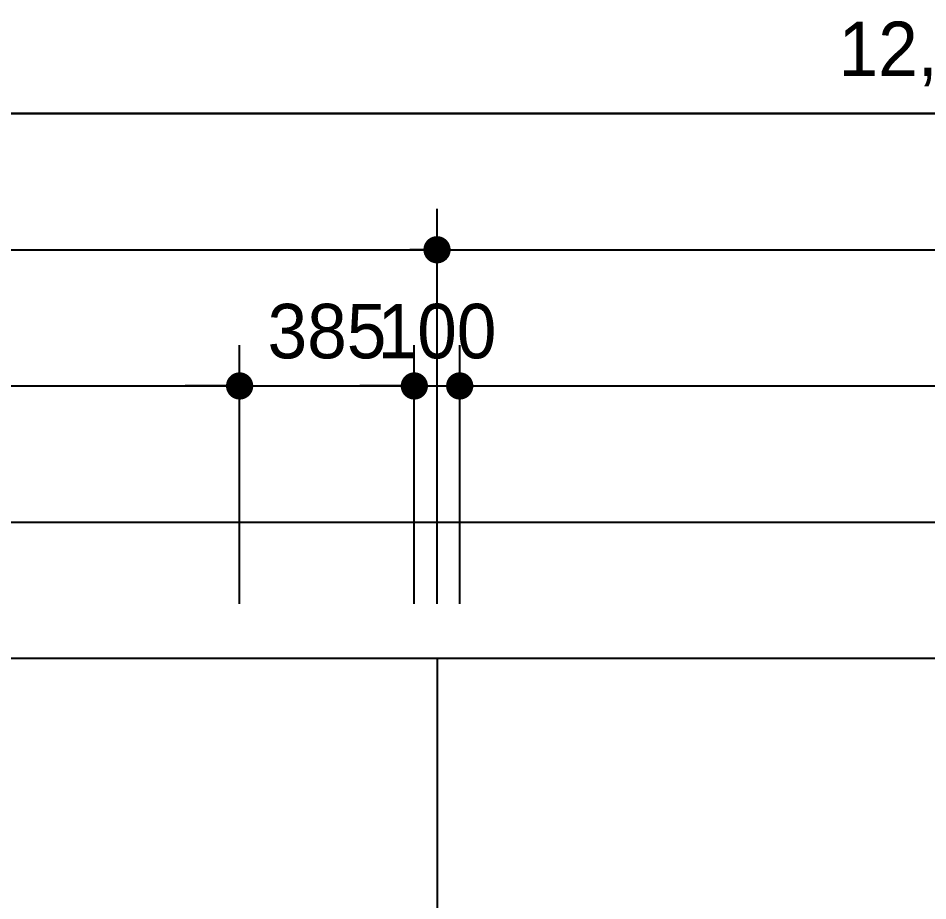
# Model space of a CAD drawing. Header units: millimetres. Extents: x -224448 to 1592092, y -164641 to 319001.
# Drawn here: x 60327 to 62331, y 164466 to 166411 of the extents above; entities that cross this region are included whole.
import ezdxf

# ---------------------------------------------------------------- set-up
doc = ezdxf.new("R2010")
doc.units = ezdxf.units.MM
doc.linetypes.add('CENTER2', pattern=[1.125, 0.75, -0.125, 0.125, -0.125])
doc.layers.get('Defpoints').update_dxf_attribs({"color": 35})
doc.layers.add('ARREA', color=1, linetype='Continuous')
doc.layers.add('DIM', color=3, linetype='Continuous')
doc.styles.add('IABU-글꼴스타일', font='')
doc.styles.get('IABU-글꼴스타일').set_extended_font_data('HY울릉도L')
doc.dimstyles.new('IABC-100 (SUB)', dxfattribs={"dimscale": 60, "dimtxt": 2, "dimasz": 1, "dimexe": 1.5, "dimexo": 2, "dimgap": 1, "dimtad": 1, "dimdec": 0, "dimdsep": 46, "dimlunit": 6, "dimtxsty": 'IABU-글꼴스타일', "dimblk": '1234_Dot', "dimcen": 1, "dimclrd": 4, "dimclre": 4, "dimclrt": 7, "dimadec": 0, "dimazin": 0, "dimtfac": 1, "dimtdec": 0, "dimtix": 1, "dimtmove": 2, "dimatfit": 3, "dimldrblk": '1234_Dot', "dimfxl": 2, "dimtolj": 1, "dimtzin": 0, "dimarcsym": 0})

# ---------------------------------------------------------------- blocks, each defined once
blk = doc.blocks.new('1234_Dot')
at = {"color": 0, "linetype": 'ByBlock', "lineweight": -2}
blk.add_line((-0.5, 0), (-1, 0), dxfattribs=at)
at = {"color": 0, "linetype": 'ByBlock', "const_width": 0.5}
blk.add_lwpolyline([(-0.25, 0, 1), (0.25, 0, 1)], format="xyb", close=True, dxfattribs=at)
blk = doc.blocks.new('*D382')
at = {"layer": 'Defpoints', "color": 0, "ltscale": 50, "transparency": 16777216}
for p in [(61249.9, 165900.5), (56124.9, 165000.5), (61249.9, 165000.5)]:
    blk.add_point(p, dxfattribs=at)
at = {"layer": 'DIM', "color": 4, "lineweight": -2, "ltscale": 50, "transparency": 16777216}
for p, q in [((56124.9, 165120.5), (56124.9, 165990.5)), ((61249.9, 165120.5), (61249.9, 165990.5)), ((56184.9, 165900.5), (61189.9, 165900.5))]:
    blk.add_line(p, q, dxfattribs=at)
at = {"layer": 'DIM', "color": 4, "lineweight": -2, "ltscale": 50, "transparency": 16777216, "xscale": 60, "yscale": 60, "zscale": 60, "rotation": 180}
blk.add_blockref('1234_Dot', (56124.9, 165900.5), dxfattribs=at)
at = {"layer": 'DIM', "color": 4, "lineweight": -2, "ltscale": 50, "transparency": 16777216, "xscale": 60, "yscale": 60, "zscale": 60}
blk.add_blockref('1234_Dot', (61249.9, 165900.5), dxfattribs=at)
at = {"layer": 'DIM', "color": 7, "ltscale": 50, "transparency": 16777216, "insert": (58687.4, 166031.9), "char_height": 120, "attachment_point": 5, "style": 'IABU-글꼴스타일'}
blk.add_mtext('\\A1;5,125', dxfattribs=at)
blk = doc.blocks.new('*D383')
at = {"layer": 'Defpoints', "color": 0, "ltscale": 50, "transparency": 16777216}
for p in [(65809.9, 165900.5), (61249.9, 165000.5), (65809.9, 165000.5)]:
    blk.add_point(p, dxfattribs=at)
at = {"layer": 'DIM', "color": 4, "lineweight": -2, "ltscale": 50, "transparency": 16777216}
for p, q in [((61249.9, 165120.5), (61249.9, 165990.5)), ((65809.9, 165120.5), (65809.9, 165990.5)), ((61309.9, 165900.5), (65749.9, 165900.5))]:
    blk.add_line(p, q, dxfattribs=at)
at = {"layer": 'DIM', "color": 4, "lineweight": -2, "ltscale": 50, "transparency": 16777216, "xscale": 60, "yscale": 60, "zscale": 60, "rotation": 180}
blk.add_blockref('1234_Dot', (61249.9, 165900.5), dxfattribs=at)
at = {"layer": 'DIM', "color": 4, "lineweight": -2, "ltscale": 50, "transparency": 16777216, "xscale": 60, "yscale": 60, "zscale": 60}
blk.add_blockref('1234_Dot', (65809.9, 165900.5), dxfattribs=at)
at = {"layer": 'DIM', "color": 7, "ltscale": 50, "transparency": 16777216, "insert": (63529.9, 166031.9), "char_height": 120, "attachment_point": 5, "style": 'IABU-글꼴스타일'}
blk.add_mtext('\\A1;4,560', dxfattribs=at)
blk = doc.blocks.new('*D385')
at = {"layer": 'Defpoints', "color": 0, "ltscale": 50, "transparency": 16777216}
for p in [(56124.9, 166200.5), (56124.9, 165000.5), (68624.9, 165000.5)]:
    blk.add_point(p, dxfattribs=at)
at = {"layer": 'DIM', "color": 4, "lineweight": -2, "ltscale": 50, "transparency": 16777216}
for p, q in [((56124.9, 165120.5), (56124.9, 166290.5)), ((68624.9, 165120.5), (68624.9, 166290.5)), ((68564.9, 166200.5), (56184.9, 166200.5))]:
    blk.add_line(p, q, dxfattribs=at)
at = {"layer": 'DIM', "color": 4, "lineweight": -2, "ltscale": 50, "transparency": 16777216, "xscale": 60, "yscale": 60, "zscale": 60, "rotation": 180}
blk.add_blockref('1234_Dot', (56124.9, 166200.5), dxfattribs=at)
at = {"layer": 'DIM', "color": 4, "lineweight": -2, "ltscale": 50, "transparency": 16777216, "xscale": 60, "yscale": 60, "zscale": 60}
blk.add_blockref('1234_Dot', (68624.9, 166200.5), dxfattribs=at)
at = {"layer": 'DIM', "color": 7, "ltscale": 50, "transparency": 16777216, "insert": (62374.9, 166331.9), "char_height": 120, "attachment_point": 5, "style": 'IABU-글꼴스타일'}
blk.add_mtext('\\A1;12,500', dxfattribs=at)
blk = doc.blocks.new('*D899')
at = {"layer": 'Defpoints', "color": 0, "ltscale": 50, "transparency": 16777216}
for p in [(61199.9, 165600.5), (60814.9, 165000.5), (61199.9, 165000.5)]:
    blk.add_point(p, dxfattribs=at)
at = {"layer": 'DIM', "color": 4, "lineweight": -2, "ltscale": 50, "transparency": 16777216}
for p, q in [((60814.9, 165120.5), (60814.9, 165690.5)), ((61199.9, 165120.5), (61199.9, 165690.5)), ((60754.9, 165600.5), (60694.9, 165600.5)), ((60814.9, 165600.5), (61199.9, 165600.5)), ((61259.9, 165600.5), (61319.9, 165600.5))]:
    blk.add_line(p, q, dxfattribs=at)
at = {"layer": 'DIM', "color": 4, "lineweight": -2, "ltscale": 50, "transparency": 16777216, "xscale": 60, "yscale": 60, "zscale": 60}
blk.add_blockref('1234_Dot', (60814.9, 165600.5), dxfattribs=at)
at = {"layer": 'DIM', "color": 4, "lineweight": -2, "ltscale": 50, "transparency": 16777216, "xscale": 60, "yscale": 60, "zscale": 60, "rotation": 180}
blk.add_blockref('1234_Dot', (61199.9, 165600.5), dxfattribs=at)
at = {"layer": 'DIM', "color": 7, "ltscale": 50, "transparency": 16777216, "insert": (61007.4, 165720.5), "char_height": 120, "attachment_point": 5, "style": 'IABU-글꼴스타일'}
blk.add_mtext('\\A1;385', dxfattribs=at)
blk = doc.blocks.new('*D917')
at = {"layer": 'Defpoints', "color": 0, "ltscale": 50, "transparency": 16777216}
for p in [(60814.9, 165600.5), (56274.9, 165000.5), (60814.9, 165000.5)]:
    blk.add_point(p, dxfattribs=at)
at = {"layer": 'DIM', "color": 4, "lineweight": -2, "ltscale": 50, "transparency": 16777216}
for p, q in [((56274.9, 165120.5), (56274.9, 165690.5)), ((60814.9, 165120.5), (60814.9, 165690.5)), ((56334.9, 165600.5), (60754.9, 165600.5))]:
    blk.add_line(p, q, dxfattribs=at)
at = {"layer": 'DIM', "color": 4, "lineweight": -2, "ltscale": 50, "transparency": 16777216, "xscale": 60, "yscale": 60, "zscale": 60, "rotation": 180}
blk.add_blockref('1234_Dot', (56274.9, 165600.5), dxfattribs=at)
at = {"layer": 'DIM', "color": 4, "lineweight": -2, "ltscale": 50, "transparency": 16777216, "xscale": 60, "yscale": 60, "zscale": 60}
blk.add_blockref('1234_Dot', (60814.9, 165600.5), dxfattribs=at)
at = {"layer": 'DIM', "color": 7, "ltscale": 50, "transparency": 16777216, "insert": (58544.9, 165731.9), "char_height": 120, "attachment_point": 5, "style": 'IABU-글꼴스타일'}
blk.add_mtext('\\A1;4,540', dxfattribs=at)
blk = doc.blocks.new('*D919')
at = {"layer": 'Defpoints', "color": 0, "ltscale": 50, "transparency": 16777216}
for p in [(65759.9, 165600.5), (61299.9, 165000.5), (65759.9, 165000.5)]:
    blk.add_point(p, dxfattribs=at)
at = {"layer": 'DIM', "color": 4, "lineweight": -2, "ltscale": 50, "transparency": 16777216}
for p, q in [((61299.9, 165120.5), (61299.9, 165690.5)), ((65759.9, 165120.5), (65759.9, 165690.5)), ((61359.9, 165600.5), (65699.9, 165600.5))]:
    blk.add_line(p, q, dxfattribs=at)
at = {"layer": 'DIM', "color": 4, "lineweight": -2, "ltscale": 50, "transparency": 16777216, "xscale": 60, "yscale": 60, "zscale": 60, "rotation": 180}
blk.add_blockref('1234_Dot', (61299.9, 165600.5), dxfattribs=at)
at = {"layer": 'DIM', "color": 4, "lineweight": -2, "ltscale": 50, "transparency": 16777216, "xscale": 60, "yscale": 60, "zscale": 60}
blk.add_blockref('1234_Dot', (65759.9, 165600.5), dxfattribs=at)
at = {"layer": 'DIM', "color": 7, "ltscale": 50, "transparency": 16777216, "insert": (63529.9, 165731.9), "char_height": 120, "attachment_point": 5, "style": 'IABU-글꼴스타일'}
blk.add_mtext('\\A1;4,460', dxfattribs=at)
blk = doc.blocks.new('*D920')
at = {"layer": 'Defpoints', "color": 0, "ltscale": 50, "transparency": 16777216}
for p in [(61299.9, 165600.5), (61199.9, 165000.5), (61299.9, 165000.5)]:
    blk.add_point(p, dxfattribs=at)
at = {"layer": 'DIM', "color": 4, "lineweight": -2, "ltscale": 50, "transparency": 16777216}
for p, q in [((61199.9, 165120.5), (61199.9, 165690.5)), ((61299.9, 165120.5), (61299.9, 165690.5)), ((61139.9, 165600.5), (61079.9, 165600.5)), ((61199.9, 165600.5), (61299.9, 165600.5)), ((61359.9, 165600.5), (61419.9, 165600.5))]:
    blk.add_line(p, q, dxfattribs=at)
at = {"layer": 'DIM', "color": 4, "lineweight": -2, "ltscale": 50, "transparency": 16777216, "xscale": 60, "yscale": 60, "zscale": 60}
blk.add_blockref('1234_Dot', (61199.9, 165600.5), dxfattribs=at)
at = {"layer": 'DIM', "color": 4, "lineweight": -2, "ltscale": 50, "transparency": 16777216, "xscale": 60, "yscale": 60, "zscale": 60, "rotation": 180}
blk.add_blockref('1234_Dot', (61299.9, 165600.5), dxfattribs=at)
at = {"layer": 'DIM', "color": 7, "ltscale": 50, "transparency": 16777216, "insert": (61249.9, 165720.5), "char_height": 120, "attachment_point": 5, "style": 'IABU-글꼴스타일'}
blk.add_mtext('\\A1;100', dxfattribs=at)

msp = doc.modelspace()

# ---------------------------------------------------------------- linework, layer by layer
at = {"layer": 'ARREA', "color": 1, "linetype": 'CENTER2', "ltscale": 2000}
msp.add_line((61249.894, 165000.492), (61249.894, 151900.492), dxfattribs=at)
at = {"layer": 'Defpoints'}
for points in [[(54224.894, 166200.492), (70524.894, 166200.492), (70524.894, 150700.492), (54224.894, 150700.492)], [(54524.894, 165900.492), (70224.894, 165900.492), (70224.894, 151000.492), (54524.894, 151000.492)], [(54824.894, 165600.492), (69924.894, 165600.492), (69924.894, 151300.492), (54824.894, 151300.492)], [(55124.894, 165300.492), (69624.894, 165300.492), (69624.894, 151600.492), (55124.894, 151600.492)], [(55424.894, 165000.492), (69324.894, 165000.492), (69324.894, 151900.492), (55424.894, 151900.492)]]:
    msp.add_lwpolyline(points, close=True, dxfattribs=at)

# ---------------------------------------------------------------- dimensions: what is measured, and where the dimension line sits
at = {"layer": 'DIM', "ltscale": 50}
for base, p1, p2, picture, middle in [((56124.894, 166200.492), (68624.894, 165000.492), (56124.894, 165000.492), '*D385', (62374.894, 166331.92)), ((61249.894, 165900.492), (56124.894, 165000.492), (61249.894, 165000.492), '*D382', (58687.394, 166031.92)), ((65809.894, 165900.492), (61249.894, 165000.492), (65809.894, 165000.492), '*D383', (63529.894, 166031.92)), ((60814.894, 165600.492), (56274.894, 165000.492), (60814.894, 165000.492), '*D917', (58544.894, 165731.92)), ((61199.894, 165600.492), (60814.894, 165000.492), (61199.894, 165000.492), '*D899', (61007.394, 165720.492)), ((61299.894, 165600.492), (61199.894, 165000.492), (61299.894, 165000.492), '*D920', (61249.894, 165720.492)), ((65759.894, 165600.492), (61299.894, 165000.492), (65759.894, 165000.492), '*D919', (63529.894, 165731.92))]:
    dim = msp.add_linear_dim(base=base, p1=p1, p2=p2, dimstyle='IABC-100 (SUB)', dxfattribs=at)
    dim.commit()
    dim.dimension.update_dxf_attribs({"geometry": picture, "text_midpoint": middle})

doc.saveas('drawing.dxf')
